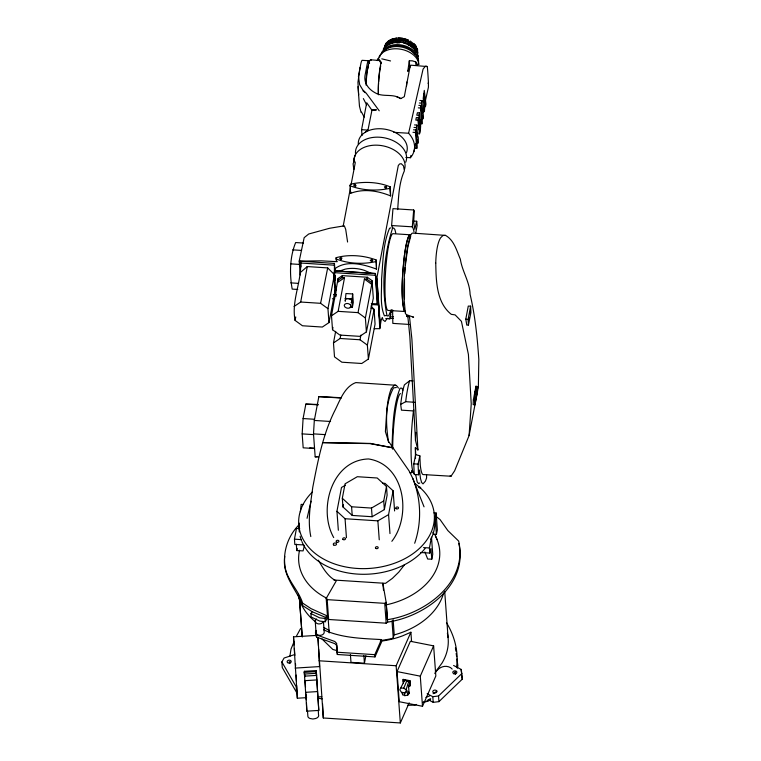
<?xml version="1.0" encoding="UTF-8"?>
<svg xmlns="http://www.w3.org/2000/svg" width="761" height="761" viewBox="0 0 761 761"><rect width="100%" height="100%" fill="white"/><g stroke="black" fill="none" stroke-linecap="round" stroke-linejoin="round"><path stroke-width="1.14" d="M409.542 472.552L411.701 472.686L411.711 470.621M379.244 110.811L366.241 93.213L362.721 89.779L359.649 84.699L358.441 76.442L360.914 63.391A14.04 1.845 -86.3 0 1 362.464 60.338L368.8 60.747A14.04 1.845 -86.3 0 0 367.249 63.8L365.023 75.491A27.139 19.51 -4.2 0 0 374.916 92.652C382.793 97.646 392.819 93.089 400.676 98.626L404.319 96.676L409.722 68.281A14.031 1.845 -86.3 0 1 411.273 65.218L427.254 66.568A22.24 0.552 87.3 0 1 428.433 82.607L428.424 87.23L422.745 112.438M391.953 447.81C392.866 427.891 392.762 407.021 400.067 388.205L401.97 388.177L402.797 390.279M474.721 391.725L476.662 391.535L476.386 393.894L476.662 391.535L474.674 391.42M417.437 54.383L417.351 48.761M297.779 289.465L292.195 289.104C289.465 273.931 289.732 256.98 295.658 242.55L303.477 243.054M406.536 314.74L406.793 316.481L409.485 316.538L411.901 339.111L417.903 449.96L415.382 447.592L415.725 454.621L419.834 455.829L420.281 465.047A44.043 5.784 -86.3 0 0 423.535 474.579L451.026 476.234L454.65 470.793L469.09 435.587L478.365 386.892L478.831 359.496C477.318 337.561 475.14 315.748 470.089 294.336C469.765 281.855 462.165 271.449 460.348 259.187C456.695 250.807 454.174 240.2 445.546 235.396L412.624 233.113A41.865 5.498 -86.3 0 0 406.46 254.288A41.865 5.498 -86.3 0 0 403.863 296.543L405.375 313.484L406.536 314.74L413.613 317.194L412.243 316.728M473.371 399.848L473.18 404.614L474.902 404.795L477.423 391.772L477.023 386.512L475.958 386.236L473.371 399.848L474.503 399.801L477.023 386.512M404.491 279.106L404.471 298.864M417.903 449.96L415.496 440.41L415.887 432.334M335.363 296.295L333.813 275.301L335.097 268.566C346.873 259.824 363.815 264.4 376.505 269.109L376.172 259.977C363.825 255.344 348.966 254.164 336.181 257.665L336.048 259.91L337.266 261.679L321.237 260.842L299.206 261.128L300.224 275.006M365.832 82.892L366.792 71.972L368.543 65.76M475.758 389.556L475.958 386.236M314.436 448.543L303.182 447.82L302.165 433.884L303.097 418.54L305.846 404.091L318.012 404.471M318.659 457.076L315.178 456.847L313.494 433.875L314.312 420.443L318.849 396.624L341.518 397.727M397.68 209.598C398.678 196.281 398.888 183.173 404.405 170.778L403.473 165.879L401.237 163.691L399.554 163.996L398.288 165.546L376.847 278.069L380.11 326.878L379.777 328.647L374.193 328.704M406.564 85.879L406.793 82.017M390.602 195.91L390.336 186.911C378.093 181.765 363.311 181.318 350.44 184.2L349.946 185.722L350.678 193.304C363.71 188.367 378.036 190.764 390.602 195.91L389.822 188.347L390.336 186.911M469.09 435.587L471.23 403.939L468.405 354.398L461.432 321.342L455.135 314.902L451.273 314.331C436.262 302.412 436.148 280.657 435.749 263.078M350.678 193.304L350.764 192.067M385.789 318.507L389.984 318.773L387.14 318.412L385.056 321.484L383.106 320.02L382.307 317.489L381.071 320.543L380.11 326.878L378.369 303.154L379.777 328.647M392.628 227.72L391.611 225.541L392.971 208.647L413.68 209.979L414.336 210.997L413.642 222.069L414.831 229.308L416.686 221.261L413.261 221.051M404.709 273.741L405.233 267.263M405.404 265.104L407.877 246.65L410.712 236.367M414.022 231.981A46.916 6.164 -86.3 0 0 412.947 227.977L412.319 226.826L413.68 209.979M386.892 408.705L385.399 431.63L388.367 441.142L409.038 470.84L412.814 478.498L424.048 506.845M418.274 64.295L418.607 60.756C414.212 44.975 385.418 40.352 379.596 57.065M381.908 52.994L382.003 51.995M404.452 255.382C402.778 273.599 400.21 292.471 404.224 310.536L405.508 311.658M417.77 53.061L417.913 51.9M413.813 410.95L401.447 410.16L400.686 404.433L405.68 401.684L406.241 397.318A43.329 5.688 -86.3 0 1 408.923 383.202L409.665 380.728L413.052 380.957M417.827 58.435L417.97 57.427M456.514 667.34C458.807 651.882 454.602 635.93 446.479 622.698M417.323 112.714L419.473 112.856C417.494 118.117 421.623 126.174 419.596 130.34L418.464 117.727L416.315 117.584L415.972 119.258M417.485 54.564L417.665 53.337M465.789 319.163L468.281 306.084L470.631 306.15L470.907 312.59L468.434 325.023L466.788 325.128L465.789 319.163L468.082 319.506L468.434 325.023M289.855 656.429L291.025 649.038L294.174 641.523M417.627 65.284L415.734 61.898L412.234 60.804L409.304 60.813L407.791 71.382L408.99 68.671M468.082 319.506L470.631 306.15M457.466 667.939L457.856 665.599L456.942 658.95M433.932 512.904L436.12 512.971L435.244 518.155L436.414 534.355L433.694 534.393L432.895 532.262M304.438 545.589L303.078 550.888L296.809 550.593L297.18 548.51M415.649 233.617L417.123 225.598L416.686 221.261M294.069 306.483L300.7 302.031L307.273 266.559L327.696 267.91L334.421 274.635L327.953 308.662L328.98 322.597L322.341 327.049L302.44 325.765L295.087 320.419C291.13 300.357 302.079 281.218 300.538 261.232L334.431 263.411L335.011 271.42M370.921 306.046L374.07 309.346L375.059 324.1L368.391 359.049L361.76 363.492L341.86 362.207L334.507 356.861L333.48 342.926L340.119 338.483L340.766 334.992M380.69 65.912L379.996 69.651A20.385 2.844 -85.8 0 0 378.626 81.969M333.48 342.926L335.658 331.368M368.391 359.049L367.373 345.114L374.07 309.346L370.807 307.986M415.725 454.621L413.765 463.839L414.25 474.493L418.56 474.769L419.444 470.041L420.481 478.517L421.613 482.464L423.002 483.882L425.418 481.19L426.588 477.956L426.56 474.541M303.715 544.924L294.83 544.486L294.45 539.149L296.486 528.41L299.739 528.686M299.206 261.128L304.172 237.66L308.7 234.008L329.523 228.29L344.333 225.817L345.694 229.365L347.587 242.027M295.087 320.419L295.753 316.947M334.421 274.635L334.431 263.411M335.943 296.685L334.517 270.878L375.392 273.513L375.687 276.909L376.847 278.069L380.272 324.728M362.008 135.525L361.58 129.684L366.716 102.745L371.939 110.24L367.963 130.093A21.203 14.478 10.8 0 0 365.147 132.481M343.173 226.16L350.431 188.072M351.087 184.609L355.273 162.683L354.312 160.647L353.094 163.815L353.817 169.475M328.98 322.597L335.24 289.836M337.76 280.409L338.131 278.459L342.345 275.644L367.354 277.251L372.024 280.647L373.309 298.16L366.402 331.91L359.772 336.352L339.872 335.068L332.519 329.722L331.492 315.786L337.76 280.409L341.974 277.594L344.524 277.755L338.131 311.344L331.492 315.786M341.974 277.594L342.345 275.644M332.519 329.722L332.957 327.411M352.372 307.32L351.886 300.766L350.811 299.473L348.386 298.626A3.396 2.321 10.8 0 0 345.389 299.882L345.237 301.194L345.951 293.527L352.676 293.965L353.304 302.44L352.372 307.32L350.127 307.178M351.059 302.802L351.734 302.079L352.676 293.965M365.385 317.974L358.031 312.628L364.424 279.04L366.983 279.201L371.644 282.597L371.777 284.386L365.385 317.974L366.402 331.91M366.983 279.201L367.354 277.251M367.373 345.114L360.02 339.767L360.904 335.135M371.644 282.597L372.024 280.647M371.32 303.525L377.161 303.905L375.392 273.513L334.517 270.878M338.341 530.255L336.942 511.297L341.489 487.478L345.38 485.214M377.161 303.905L377.532 301.965M342.317 498.274L345.066 483.825L357.309 476.709L377.209 477.994L386.483 486.498L387.121 495.154L384.362 509.604L372.119 516.729L352.219 515.444L342.945 506.94L342.317 498.274L351.582 506.778L371.482 508.063L383.725 500.947L386.483 486.498M342.945 506.94L343.373 504.714M393.447 318.241L389.974 318.593L391.249 309.698M390.383 316.69L390.764 314.426M391.173 312.524L391.573 310.44M389.974 533.585L388.576 514.626L393.123 490.797L385.009 483.359L382.669 483.206M350.421 654.669L350.983 662.346L364.433 663.221L365.879 655.621M381.328 640.401A79.648 57.294 -4.2 0 0 393.266 638.203L394.141 633.571L393.133 619.796M420.814 552.515L429.832 553.057L429.423 547.968L431.487 537.114L432.743 554.303L431.801 559.145L427.701 559.059L424.876 551.944M377.323 60.614L377.656 58.901L378.55 58.664L381.194 62.231A22.155 2.911 -86.3 0 0 378.341 93.327M327.953 308.662L320.6 303.316L327.696 267.91M417.152 113.551L416.8 115.225L418.95 115.368M414.422 148.138L416.838 148.29L415.411 132.471L415.934 129.96L413.518 129.798M415.934 129.96L416.714 138.673L416.419 127.582L416.942 125.07L414.526 124.909M419.473 112.856L420.643 125.936L420.272 131.824L419.425 134.079L417.941 120.238L418.464 117.727M419.749 123.682L421.898 123.824L420.472 108.005L420.995 105.494L418.845 105.351M420.995 105.494L421.775 114.207L421.48 103.116L422.003 100.604L419.853 100.462M416.838 148.29L417.313 139.529L417.846 143.42C418.579 142.25 418.55 134.012 417.275 136.619L416.942 125.07M421.898 123.824L422.365 115.073L422.907 118.954L423.42 116.443L422.954 111.439L422.336 112.152L422.003 100.604M424.429 111.591L425.019 102.136L425.437 106.721L425.951 104.209L424.277 90.388L423.23 98.255L424.429 111.591L422.279 111.448M418.56 474.769L418.074 464.115L419.834 455.829M436.414 534.355L437.356 529.894L436.12 512.971M405.832 157.422L410.407 157.727A33.18 22.64 10.8 0 0 408.609 133.242L423.059 69.146L425.361 66.217L426.826 66.226M410.407 157.727L410.93 155.434M413.965 151.391L415.772 143.372M417.313 136.495L418.093 133.061M420.158 123.891L421.194 119.306M307.054 518.308L311.068 501.195M429.832 553.057L430.926 548.5L431.801 559.145M376.505 269.109L376.172 259.977M391.049 310.193L388.7 315.758L387.064 315.967C381.29 287.525 383.63 255.953 392.514 228.357L393.703 228.034L394.873 229.48L395.768 232.99M316.186 632.895L315.568 635.112L316.738 637.138L334.83 643.663L336.838 645.623L337.332 654.498L374.983 656.924L381.622 641.837L381.461 639.573C362.008 638.469 341.841 638.079 323.767 629.88M411.701 472.686L412.253 470.736M360.086 67.415L357.946 82.312L358.659 94.887M414.688 543.24C421.851 522.388 421.137 498.912 412.814 478.498M404.519 680.496L399.791 689.827L401.313 692.101L404.89 693.1L406.621 691.578L406.07 689.751L408.705 681.685L403.13 679.392L403.149 681.846L404.519 680.496L409.97 680.695L410.35 685.718L408.276 685.575M355.406 154.749L353.77 159.648L354.15 161.789M316.234 630.469L315.406 632.848L316.738 637.138M409.266 685.166L408.638 686.812L409.047 693.547L407.763 695.126L404.833 695.659L402.636 694.717L402.093 693.005M400.895 688.077L403.739 688.144L406.888 680.657M374.983 656.924L374.812 654.66L381.461 639.573M317.889 637.471L323.292 717.984L400.334 722.95L396.139 665.751L410.892 632.22L402.712 635.806A72.714 52.309 -4.2 0 1 380.348 641.247M397.033 671.573L410.36 641.285L433.618 645.87L435.834 676.006L422.498 706.294L399.24 701.699L397.033 671.573L420.281 676.158L422.498 706.294M420.281 676.158L433.618 645.87M400.334 722.95L409.19 702.831M428.082 83.387L428.433 82.607M384.495 46.763L385.532 44.766M384.41 47.486C390.726 34.15 415.439 38.621 417.523 52.956M408.457 686.955L410.027 683.511L409.97 680.695L403.13 679.392L403.397 683.368M477.271 388.928L478.365 386.892M304.609 676.377L304.352 671.307L316.291 670.565L318.792 710.422L306.854 711.164L304.314 672.334M316.224 671.63L304.286 672.372M296.429 636.158L300.652 628.424M281.865 661.927L296.181 686.812L296.6 692.462L282.283 667.568L281.865 661.927L284.1 658.018L294.079 654.745M458.835 543.516C468.329 585.314 424.524 616.8 387.634 622.108L386.188 623.192L328.638 619.483L327.63 618.246L326.193 598.431L336.238 580.919C327.962 576.828 322.873 567.972 318.364 560.191M299.311 524.519C289.056 534.583 283.368 549.366 284.738 563.72C285.432 579.016 298.283 589.09 302.602 603.073L311.068 608.648L327.373 615.991L327.63 618.246L312.324 611.787L310.859 613.49L311.201 617.038L319.706 621.071L325.185 621.775L325.09 618.493L326.222 616.581M325.185 621.775L327.458 617.961M391.259 388.833L394.217 385.228L395.777 385.247A46.859 9.617 87.9 0 1 398.393 388.072M383.23 49.218L385.713 46.221M386.208 46.269C393.408 36.005 413.584 39.886 416.286 52.195M453.784 673.818L454.983 672.058L455.135 674.037M386.15 43.035L384.276 48.067C385.922 37.489 399.858 36.281 407.991 39.981M391.848 541.309C411.701 515.73 405.042 464.6 368.609 458.959C331.872 459.863 317.698 509.252 333.708 537.561M404.89 693.1L406.935 690.389L407.763 695.126M420.005 488.296L420.709 487.363L418.398 487.183M404.51 564.776L398.783 572.12L392.391 578.36L385.532 583.345L333.908 580.025M434.807 673.552C437.898 667.825 444.414 664.239 450.588 667.654L452.167 669.081M408.581 236.433L410.169 234.635M435.282 672.144L442.017 663.059A72.714 52.309 -4.2 0 0 447.373 633.295M427.14 693.718L432.809 696.696L438.526 695.982L461.86 673.523L461.147 669.423L453.594 665.456M428.5 699.873L433.218 702.346L438.935 701.632L462.269 679.173L461.86 673.523M386.341 43.796L390.783 40.818L396.757 39.429M300.547 272.343L307.273 266.559M430.716 698.684L428.348 700.586L423.002 702.336M387.273 45.375C395.958 38.431 411.501 41.646 416.134 51.938M409.665 380.728L404.414 384.866A37.888 4.975 -86.3 0 0 400.686 404.433M340.69 257.665L339.653 258.464L340.957 259.472L341.993 258.074L340.69 257.665L340.957 259.615M326.193 598.431L327.173 599.639L384.724 603.349L386.141 602.293L382.859 583.259L383.496 590.165M387.425 41.731L391.611 39.334L396.69 38.136M387.52 45.118L389.08 43.957M429.727 695.849L425.922 697.428M337.894 282.207L344.524 277.755M433.104 693.69L435.083 692.396A83.177 59.815 -4.2 0 0 436.9 691.083M388.976 44.623L389.955 44.033M430.583 699.568L427.768 701.262L423.154 702.317M336.942 511.297L345.056 518.736L377.865 520.847L388.576 514.626M427.663 700.187L429.585 699.121M419.825 482.969L418.598 483.558L417.218 481.96L415.639 474.55M289.931 661.585L289.247 661.908L289.846 663.554M388.243 44.547L390.659 43.539M418.607 129.113L420.12 128.419M371.777 259.606L370.236 260.3L371.235 261.356L372.785 260.671L371.777 259.606L371.834 261.565M390.84 43.149L392.819 42.388M339.073 271.22L345.199 269.137A25.826 17.617 10.8 0 1 364.443 270.383L370.892 273.209M416.59 704.439L414.46 705.143L407.477 705.304M390.878 227.853L389.565 228.271C382.783 244.252 383.049 262.307 381.546 279.363C381.946 291.406 379.634 304.486 384.41 315.872L385.998 315.482M391.439 43.263L393.399 42.673M389.822 188.347C376.914 191.173 362.331 190.602 349.946 185.722M392.438 42.968L393.875 42.568M385.875 186.455L384.41 186.835L385.218 188.1L386.693 187.216L385.875 186.455L386.188 188.481M387.026 617.428L387.416 619.663C424.267 614.232 468.167 583.05 458.655 541.071L447.839 530.579L440.048 519.554L435.463 515.977M376.086 261.546C363.149 264.476 348.538 263.801 336.2 258.987L336.181 257.665M355.377 184.514L353.779 184.837L354.093 186.074L355.92 185.694L355.377 184.514L355.644 186.531M396.357 387.482L393.523 387.91C384.666 404.186 385.789 424.667 388.595 442.474M395.891 42.274L397.927 41.988M315.178 456.847L316.966 456.61M394.036 42.74L395.482 42.559M389.86 316.985L393.323 316.643M409.485 316.538L406.793 316.481L408.305 316.148L407.858 316.69L409.837 336.419L415.496 440.41M306.635 697.647L297.332 698.227L293.508 636.843L316.766 635.397M295.116 668.091L319.534 666.579L318.64 649.219M304.381 674.056L316.31 673.314L318.792 710.422M304.505 676.158L316.443 675.416M304.828 680.676L316.766 679.934M305.475 692.329L317.413 691.587M318.26 696.924L321.751 696.705M395.977 42.207L399.677 42.131M445.546 235.396L442.902 235.53L440.543 237.908A41.18 10.958 85.9 0 0 435.749 263.078M395.939 42.683L397.347 42.635M397.071 42.835L399.515 42.873M399.601 42.236L401.114 42.331M371.511 304.524L378.027 304.914M393.798 132.328L408.609 133.242M391.611 225.541L412.319 226.826M423.563 547.606L429.423 547.968M419.34 102.982L421.48 103.116M418.322 107.862L420.472 108.005M415.791 120.095L417.941 120.238M414.003 127.429L416.419 127.582M412.995 132.309L415.411 132.471M361.58 129.684L367.963 130.093M292.69 249.855L301.622 250.426M300.205 262.992L334.089 265.18M290.978 263.877L299.91 264.457M334.184 272.647L375.059 275.273M290.74 282.873L298.559 283.377M333.936 294.783L336.276 294.935M345.028 298.407L351.744 298.845M332.414 298.731L334.735 298.883M300.7 302.031L320.6 303.316M338.131 311.344L358.031 312.628M409.18 324.433L392.828 323.387L392.609 309.908M340.119 338.483L360.02 339.767M318.849 396.624L340.899 398.041M305.846 404.091L318.222 404.89M303.097 418.54L314.341 419.263M314.312 420.443L330.559 421.489M313.494 433.875L325.099 434.617M302.165 433.884L313.408 434.607M309.727 447.839L314.226 448.124M413.765 463.839L418.074 464.115M316.462 634.893L334.792 641.485L336.638 643.426L337.161 652.234L374.812 654.66M319.087 660.786L396.139 665.751M395.777 385.247L355.834 382.593C343.905 386.892 339.511 401.808 334.041 412.196C322.597 435.777 317.727 461.718 312.781 487.259C310.621 503.535 307.396 520.239 310.811 536.572M405.68 401.684L414.697 402.284M398.488 39.344L406.422 40.704M294.45 539.149L301.423 539.644M398.384 38.05L402.664 38.383L408.59 40.209M303.363 504.543L301.147 504.362L300.405 511.734M370.731 59.786L379.273 60.538L381.29 63.496M333.556 294.44L335.858 294.669M325.09 618.493L319.649 617.846L310.859 613.49M381.784 58.835L390.564 60.956M317.556 698.094L322.15 698.874M408.058 685.261L410.35 685.718L410.027 683.511L408.705 681.685M402.911 42.274L405.147 42.749M474.721 392.638L476.652 393.066M402.702 42.53L404.167 42.882M337.199 650.655L332.852 649.485L322.093 639.069M403.435 42.797L409.932 45.375L413.271 47.981M450.074 475.91L451.026 476.234M396.624 96.771L401.057 98.569M407.316 43.605L409.428 44.585M407.963 44.661L410.521 45.974M408.096 41.332L413.841 45.07L416.372 48.19M410.122 40.989L415.316 45.137L417.779 50.15M408.999 44.813L410.807 45.955M312.324 611.787L302.916 605.794C296.467 589.385 281.77 575.601 284.757 556.386M410.969 46.402L412.12 47.182M403.739 688.144L406.07 689.751M364.424 279.04L371.777 284.386M411.32 45.907L412.938 47.134M362.968 90.816L365.223 92.68M413.223 47.991L416.277 51.348M413.832 43.548L416.457 46.678M414.688 49.398L415.516 50.34M413.004 47.867L413.813 48.809M415.192 54.554C411.682 48.999 405.166 46.202 398.802 45.698A16.419 11.225 10.9 0 0 385.551 49.693M361.513 112.067L364.224 117.118M363.368 98.588L366.612 104.856M361.095 112.523L359.468 106.236L358.012 86.621M434.854 534.089L437.023 539.539M418.997 64.457C417.951 56.542 410.303 51.624 403.14 49.731A20.661 14.098 10.8 0 0 378.274 59.215M417.475 53.85L417.951 56.39M408.705 691.644L409.047 693.547M461.556 675.074L462.269 679.173M404.3 692.377L404.833 695.659M455.325 671.944L455.658 674.065M456.933 666.446L457.152 667.892M455.42 647.858L455.877 651.178M456.181 653.404L456.638 656.724M402.35 692.548L402.636 694.717M418.055 55.553L418.189 56.571M474.503 399.801L474.902 404.795M296.305 544.105L296.809 550.593M387.634 622.108L386.141 602.293L387.416 619.663M299.273 596.662L302.193 636.234M299.282 596.786L302.26 637.024M461.147 669.423L461.356 672.248M409.304 60.813L409.818 67.748M444.69 591.335L448.077 637.566M438.526 695.982L438.935 701.632M432.809 696.696L433.218 702.346M410.892 632.22L411.577 641.513M393.123 490.797L394.598 510.945M375.392 273.513L377.494 302.136M383.725 500.947L384.362 509.604M392.001 620.986L393.266 638.203M384.724 603.349L386.188 623.192M377.865 520.847L379.254 539.806M371.482 508.063L372.119 516.729M338.131 278.459L338.293 280.571M363.863 655.535L364.433 663.221M334.85 275.463L335.192 280.038L334.897 275.425M351.582 506.778L352.219 515.444M345.056 518.736L346.445 537.694M337.161 652.234L337.332 654.498M327.173 599.639L328.638 619.483M328.105 618.008L329.209 632.933M300.538 261.232L300.966 266.949M323.444 621.747L324.196 632.001A4.081 2.93 -4.2 0 1 320.495 635.311A4.081 2.93 -4.2 0 1 316.081 632.8L315.244 621.404M316.253 671.592L316.547 675.644L316.291 670.565M307.463 710.612L307.853 715.92A5.441 3.092 -4 0 0 310.022 718.489L312.914 719.012L315.748 718.489A5.441 3.092 -4 0 0 318.526 714.836L318.288 710.517M304.352 671.307L304.761 676.957M305.009 680.344L305.513 687.126M293.508 636.843L294.107 644.957M294.364 648.429L294.868 655.383M295.468 663.497L295.639 665.818M415.734 61.898L415.972 65.379M322.559 703.839L323.292 717.984M318.05 637.642L318.459 645.747M306.008 693.899L306.312 699.759M296.143 675.074L296.438 680.867M296.676 685.49L297.332 698.227M306.493 703.278L306.854 711.164M415.382 447.592L415.439 455.972A44.043 5.784 -86.3 0 0 415.535 458.398M443.644 592.952A73.807 53.089 -4.2 0 1 393.599 635.064M329.18 630.279A73.807 53.089 -4.2 0 1 324.081 627.644M315.72 622.032A73.807 53.089 -4.2 0 1 298.198 594.351M323.111 621.908A4.081 2.93 -4.2 0 1 317.052 623.535A4.081 2.93 -4.2 0 1 316.5 618.978M386.94 408.819A46.269 9.227 89.8 0 1 391.268 388.919M435.235 535.725A70.678 50.844 -4.2 0 1 385.998 604.9M326.897 598.298A70.678 50.844 -4.2 0 1 299.549 550.241M392.714 449.218A38.469 5.051 -86.3 0 1 400.448 393.561M413.851 473.57A44.043 5.784 -86.3 0 1 413.642 409.608M404.462 255.43A38.364 5.032 -86.3 0 1 408.581 236.481M353.96 161.475A25.826 17.617 10.8 0 1 381.537 145.598A25.826 17.617 10.8 0 1 404.519 169.342M368.8 60.747A30.098 3.957 -86.3 0 1 369.542 63.496M355.482 153.465A25.826 17.617 10.8 0 1 383.734 137.703A25.826 17.617 10.8 0 1 405.737 162.207M358.307 144.362A24.742 16.875 10.8 0 1 385.361 129.256A24.742 16.875 10.8 0 1 406.441 152.733M378.464 94.802A20.385 2.844 -85.8 0 1 378.559 83.149M366.07 85.118A20.385 2.844 -85.8 0 1 371.216 60.243M382.108 52.338A18.35 12.518 10.8 0 1 402.521 45.194A18.35 12.518 10.8 0 1 417.808 59.872M414.498 483.311A67.957 48.885 -4.2 0 1 416.667 550.85A67.957 48.885 -4.2 0 1 323.111 558.793A67.957 48.885 -4.2 0 1 312.429 491.977M434.55 518.641A67.957 48.885 -4.2 0 1 430.935 539.321M425.104 548.453A67.957 48.885 -4.2 0 1 358.393 574.146A67.957 48.885 -4.2 0 1 301.879 541.528M301.461 540.481A67.957 48.885 -4.2 0 1 300.119 536.248M299.32 531.92A67.957 48.885 -4.2 0 1 299.358 523.14M475.273 398.146L475.254 399.801L475.549 397.347L475.273 398.146M470.26 311.506L469.975 313.732L470.26 311.506M468.928 317.518L469.033 319.487L468.928 317.518M424.067 93.984L424.343 102.431L424.838 100.072L424.067 93.984M374.108 109.86L371.939 110.24L376.419 109.879L374.108 109.86M370.417 443.435L322.588 442.617L369.97 443.625L392.666 447.791L370.417 443.435M410.417 234.797L393.209 233.694A38.469 5.051 -86.3 0 0 385.627 270.745A38.469 5.051 -86.3 0 0 388.005 310.421L405.213 311.534A38.469 5.051 -86.3 0 1 402.835 271.848A38.469 5.051 -86.3 0 1 410.417 234.797M350.355 304.723L348.757 303.772A3.396 2.321 10.8 0 0 344.267 305.646L344.904 307.006L346.502 307.958A3.396 2.321 10.8 0 0 350.992 306.084L350.355 304.723M335.943 290.341L335.696 286.907L335.962 290.322M336.762 542.155A1.398 1.008 -4.2 0 0 338.93 541.299A1.398 1.008 -4.2 0 0 336.914 540.405A1.398 1.008 -4.2 0 0 336.762 542.155M375.725 548.358A1.398 1.008 -4.2 0 0 378.112 547.996A1.398 1.008 -4.2 0 0 376.581 546.702A1.398 1.008 -4.2 0 0 375.725 548.358M396.053 508.652A1.398 1.008 -4.2 0 0 398.441 508.281A1.398 1.008 -4.2 0 0 396.909 506.988A1.398 1.008 -4.2 0 0 396.053 508.652M343.021 539.482A1.398 1.008 -4.2 0 0 345.408 539.111A1.398 1.008 -4.2 0 0 343.877 537.818A1.398 1.008 -4.2 0 0 343.021 539.482M333.641 544.933A1.627 1.17 -4.2 0 0 336.429 544.515A1.627 1.17 -4.2 0 0 334.64 543.002A1.627 1.17 -4.2 0 0 333.641 544.933M453.708 673.571A2.036 1.465 -4.2 0 0 456.866 672.324A2.036 1.465 -4.2 0 0 453.927 671.021A2.036 1.465 -4.2 0 0 453.708 673.571M433.703 692.824A2.036 1.465 -4.2 0 0 436.862 691.578A2.036 1.465 -4.2 0 0 433.922 690.275A2.036 1.465 -4.2 0 0 433.703 692.824M287.601 662.622A2.036 1.465 -4.2 0 0 291.083 662.089A2.036 1.465 -4.2 0 0 288.847 660.196A2.036 1.465 -4.2 0 0 287.601 662.622"/></g></svg>
